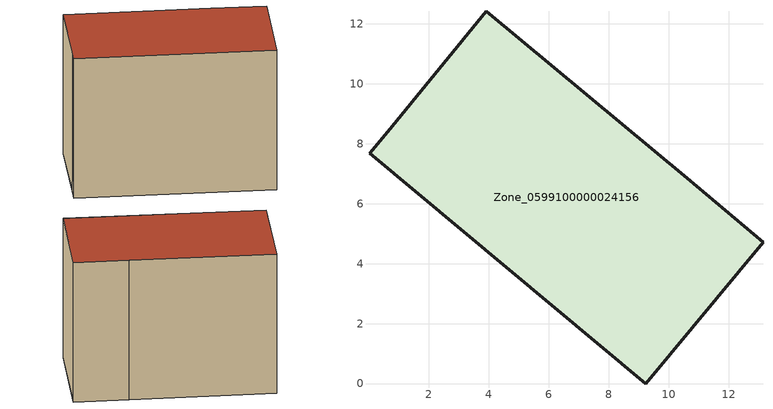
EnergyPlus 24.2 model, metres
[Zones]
Zone_0599100000024156
 floor ground (C_G): 9.23,0 0.02,7.69 0.62,8.4 3.91,12.41 10.62,6.84 13.14,4.71 z0
 wall outside (C_F): 13.14,4.71 10.62,6.84 3.91,12.41 0.62,8.4 0.02,7.69 9.23,0 13.14,4.71 z0:9.05
 roof outside (C_R): 0.02,7.69 9.23,0 13.14,4.71 10.62,6.84 3.91,12.41 0.62,8.4 z9.05
[BUILDING]
Pand.0599100000024156: North Axis=0; Terrain=City; Loads Convergence Tolerance Value=0.04; Temperature Convergence Tolerance Value=0.4; Solar Distribution=FullExterior; Maximum Number of Warmup Days=25; Minimum Number of Warmup Days=1
[Site:Location]
Rotterdam.The.Hague.AP_ZH_NLD Design_Conditions: Latitude=51.96; Longitude=4.45; Time Zone=1; Elevation=-4.5
[SITE:GROUNDTEMPERATURE:BUILDINGSURFACE]
18, 18, 18, 18, 18, 18, 18, 18, 18, 18, 18, 18
[MATERIAL] Thermal Absorptance=0.9; Solar Absorptance=0.7; Visible Absorptance=0.7
Name | Roughness | Thickness | Conductivity | Density | Specific Heat
G.TI.1946-1964 | MediumSmooth | 0.15 | 1 | 540 | 1210
F.TI.1946-1964 | Rough | 0.3 | 0.857143 | 1920 | 840
R.TI.1946-1964 | MediumRough | 0.2 | 0.277778 | 1500 | 1000
[CONSTRUCTION]
C_G: G.TI.1946-1964
C_F: F.TI.1946-1964
C_R: R.TI.1946-1964
[ZONE]
Zone_0599100000024156: Type=1; Multiplier=1; Ceiling Height=Autocalculate; Volume=Autocalculate; Floor Area=autocalculate; Part of Total Floor Area=Yes
[ZONEINFILTRATION:DESIGNFLOWRATE]
Infil_Zone_0599100000024156: Zone or ZoneList or Space or SpaceList=Zone_0599100000024156; Schedule=AlwaysOn; Design Flow Rate Calculation Method=Flow/Area; Flow Rate per Floor Area=0.003; Constant Term Coefficient=1; Temperature Term Coefficient=0; Velocity Term Coefficient=0; Velocity Squared Term Coefficient=0
[HVACTEMPLATE:ZONE:IDEALLOADSAIRSYSTEM]
Zone_0599100000024156: Maximum Heating Supply Air Temperature=50; Minimum Cooling Supply Air Temperature=13; Maximum Heating Supply Air Humidity Ratio=0.0156; Minimum Cooling Supply Air Humidity Ratio=0.0077; Heating Limit=NoLimit; Cooling Limit=NoLimit; Dehumidification Control Type=ConstantSensibleHeatRatio; Cooling Sensible Heat Ratio=0.7; Dehumidification Setpoint=60; Humidification Control Type=None; Humidification Setpoint=30; Outdoor Air Method=None; Outdoor Air Flow Rate per Person=0.00944; Outdoor Air Flow Rate per Zone Floor Area=0; Outdoor Air Flow Rate per Zone=0; Demand Controlled Ventilation Type=None; Outdoor Air Economizer Type=NoEconomizer; Heat Recovery Type=None; Sensible Heat Recovery Effectiveness=0.7; Latent Heat Recovery Effectiveness=0.65
[ZONECONTROL:THERMOSTAT]
ThermostatControl_Zone_0599100000024156: Zone or ZoneList=Zone_0599100000024156; Control Type Schedule=DualSetpointControlType; Control 1=Thermostat_Zone_0599100000024156; Temperature Difference Between Cutout And Setpoint=0
[THERMOSTATSETPOINT:DUALSETPOINT]
Thermostat_Zone_0599100000024156: Heating Setpoint Temperature Schedule=HeatingSetpoint_Zone_0599100000024156; Cooling Setpoint Temperature Schedule=CoolingSetpoint_Zone_0599100000024156
[SCHEDULE:COMPACT]
HeatingSetpoint_Zone_0599100000024156: Through: 12/31, For: AllDays, Until: 24:00, 21
CoolingSetpoint_Zone_0599100000024156: Through: 12/31, For: AllDays, Until: 24:00, 24
DualSetpointControlType: Through: 12/31, For: AllDays, Until: 24:00, 4
AlwaysOn: Through: 12/31, For: AllDays, Until: 24:00, 1
